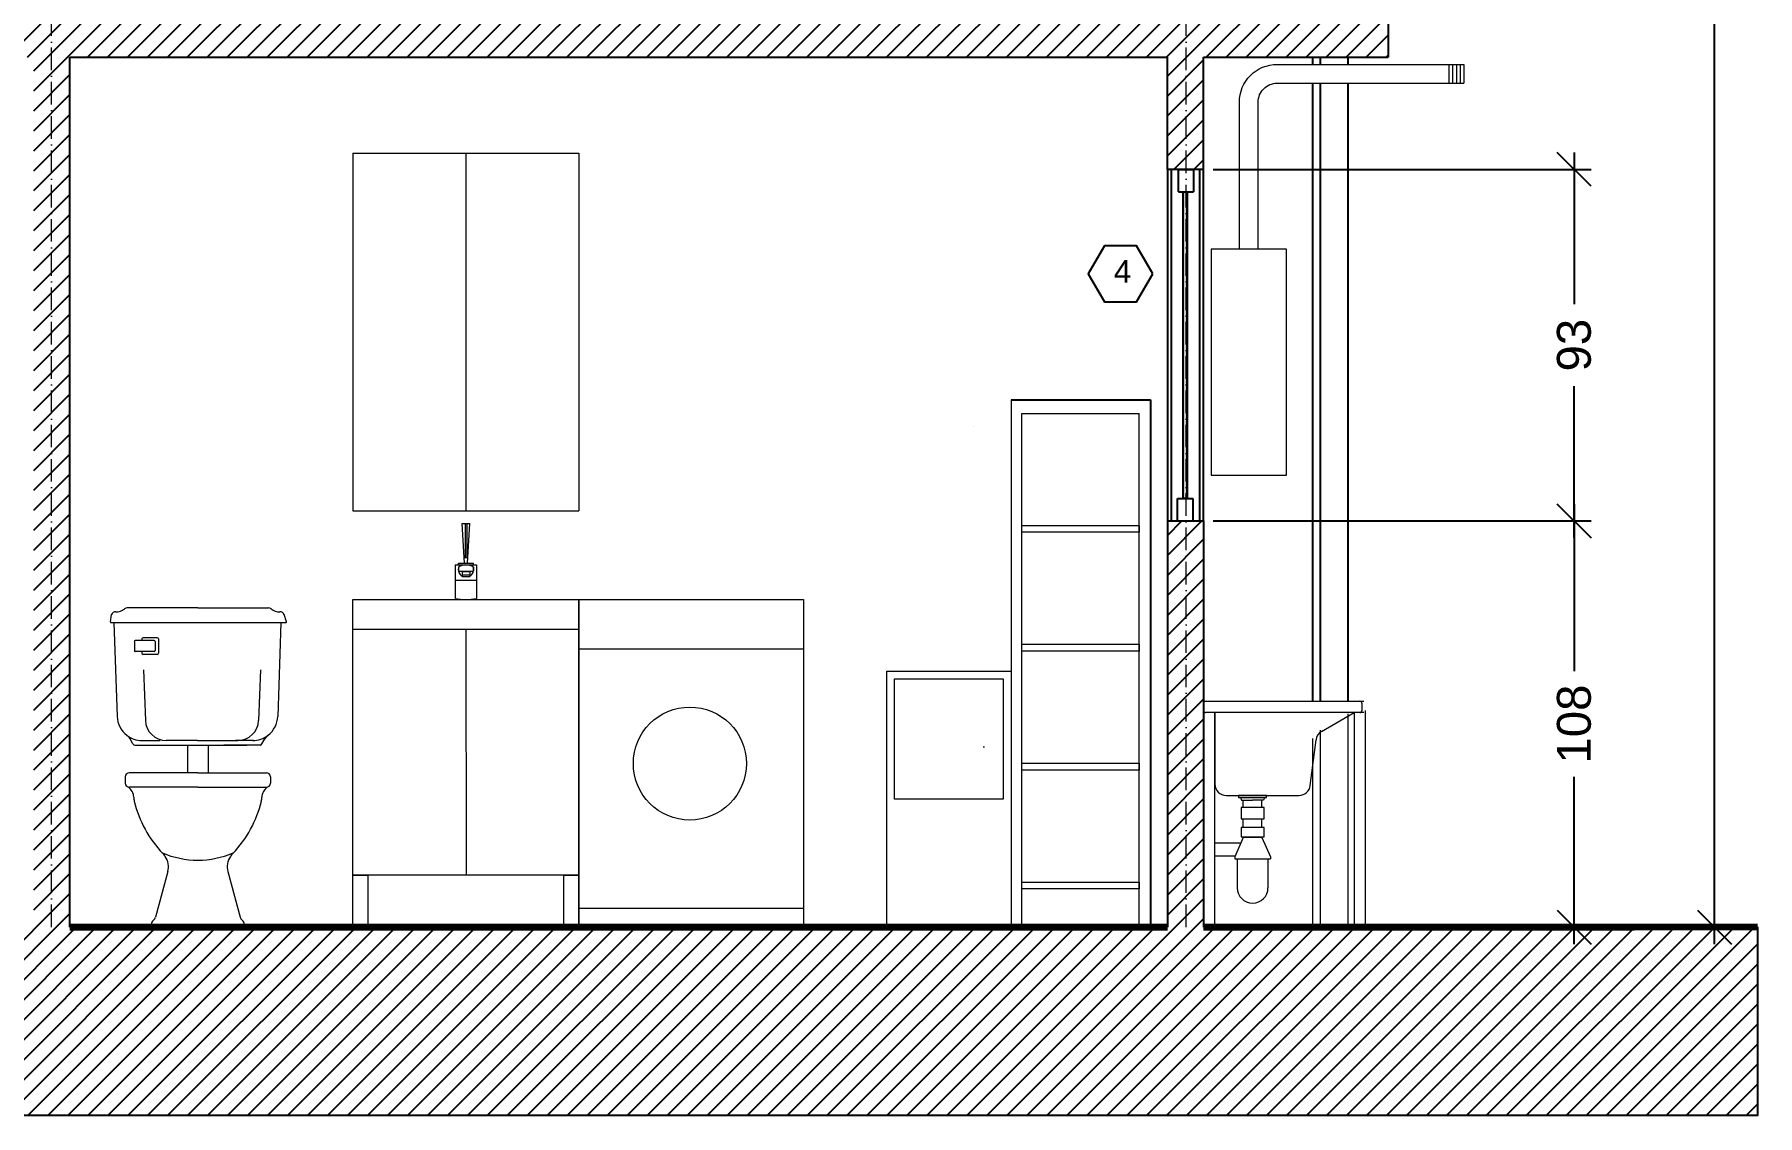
# Model space of a CAD drawing. Header units: millimetres. Extents: x 2830 to 9066, y 9741 to 14619.
# Drawn here: x 3439.4 to 3896.7, y 11721.4 to 12008.4 of the extents above; entities that cross this region are included whole.
import ezdxf

# ---------------------------------------------------------------- set-up
doc = ezdxf.new("R2010")
doc.units = ezdxf.units.MM
doc.header["$MEASUREMENT"] = 0
doc.linetypes.add('ACAD_ISO10W100', pattern=[18, 12, -3, 0, -3])
doc.layers.get('DEFPOINTS').update_dxf_attribs({"color": 210})
doc.layers.add('ARREDI', color=8, linetype='Continuous', lineweight=18)
doc.layers.add('CAMPITURE', color=7, linetype='Continuous', lineweight=25)
for name, color, linetype in [('INFISSI', 4, 'Continuous'), ('NUMERAZIONE', 30, 'Continuous'), ('quote nuove', 2, 'Continuous'), ('STRUTTURA', 1, 'Continuous')]:
    doc.layers.add(name, color=color, linetype=linetype)
doc.layers.get('0').off()
doc.styles.add('ARIAL', font='Arial.ttf')
doc.styles.get("Standard").update_dxf_attribs({"font": 'Arial.ttf'})
doc.dimstyles.new('TICK_36', dxfattribs={"dimtxt": 3.6, "dimasz": 3.6, "dimexe": 1.8, "dimexo": 1.2, "dimgap": 1.8, "dimtad": 0, "dimdec": 0, "dimzin": 0, "dimdsep": 46, "dimtxsty": 'ARIAL', "dimblk": 'OBLIQUE', "dimcen": 1.8, "dimdle": 1.8, "dimclrd": 256, "dimclrt": 256, "dimadec": 0, "dimazin": 0, "dimtfac": 1, "dimtdec": 0, "dimtmove": 1, "dimatfit": 3, "dimldrblk": 'OPEN90', "dimfxl": 1, "dimtfill": 1, "dimtolj": 1, "dimtzin": 0, "dimarcsym": 0})

# ---------------------------------------------------------------- blocks, each defined once
blk = doc.blocks.new('_Oblique')
at = {"color": 0, "linetype": 'ByBlock', "lineweight": -2}
blk.add_line((-0.5, -0.5), (0.5, 0.5), dxfattribs=at)
blk = doc.blocks.new('*D138')
at = {"layer": 'DEFPOINTS', "color": 0, "transparency": 16777216}
for p in [(3780.5, 12391.05), (3820.6, 11771.35), (3885.27, 11771.35)]:
    blk.add_point(p, dxfattribs=at)
at = {"layer": 'quote nuove', "lineweight": -2, "transparency": 16777216}
for p, q in [((3885.27, 12395.55), (3885.27, 12095.71)), ((3885.27, 11766.85), (3885.27, 12066.69))]:
    blk.add_line(p, q, dxfattribs=at)
at = {"layer": 'quote nuove', "color": 0, "lineweight": -2, "transparency": 16777216}
for p, q in [((3783.5, 12391.05), (3889.77, 12391.05)), ((3823.6, 11771.35), (3889.77, 11771.35))]:
    blk.add_line(p, q, dxfattribs=at)
at = {"layer": 'quote nuove', "lineweight": -2, "transparency": 16777216, "xscale": 9, "yscale": 9, "zscale": 9}
for p, rotation in [((3885.27, 12391.05), 90), ((3885.27, 11771.35), 270)]:
    blk.add_blockref('_Oblique', p, dxfattribs=dict(at, rotation=rotation))
at = {"layer": 'quote nuove', "transparency": 16777216, "insert": (3885.27, 12081.2), "char_height": 9, "attachment_point": 5, "rotation": 90, "style": 'ARIAL', "bg_fill": 3, "box_fill_scale": 1.25, "bg_fill_color": 256, "bg_fill_true_color": 13158600, "bg_fill_transparency": 0}
blk.add_mtext('\\A1;620', dxfattribs=at)
blk = doc.blocks.new('_Open90')
at = {"color": 0, "linetype": 'ByBlock', "lineweight": -2}
for p, q in [((0, 0), (-1, 0)), ((-0.5, 0.5), (0, 0)), ((0, 0), (-0.5, -0.5))]:
    blk.add_line(p, q, dxfattribs=at)
blk = doc.blocks.new('*D139')
at = {"layer": 'DEFPOINTS', "color": 0, "transparency": 16777216}
for p in [(3749.26, 11879.2), (3749.69, 11771.35), (3848.03, 11771.35)]:
    blk.add_point(p, dxfattribs=at)
at = {"layer": 'quote nuove', "lineweight": -2, "transparency": 16777216}
for p, q in [((3848.03, 11883.7), (3848.03, 11839.29)), ((3848.03, 11766.85), (3848.03, 11811.26))]:
    blk.add_line(p, q, dxfattribs=at)
at = {"layer": 'quote nuove', "color": 0, "lineweight": -2, "transparency": 16777216}
for p, q in [((3752.26, 11879.2), (3852.53, 11879.2)), ((3752.69, 11771.35), (3852.53, 11771.35))]:
    blk.add_line(p, q, dxfattribs=at)
at = {"layer": 'quote nuove', "lineweight": -2, "transparency": 16777216, "xscale": 9, "yscale": 9, "zscale": 9}
for p, rotation in [((3848.03, 11879.2), 90), ((3848.03, 11771.35), 270)]:
    blk.add_blockref('_Oblique', p, dxfattribs=dict(at, rotation=rotation))
at = {"layer": 'quote nuove', "transparency": 16777216, "insert": (3848.03, 11825.28), "char_height": 9, "attachment_point": 5, "rotation": 90, "style": 'ARIAL', "bg_fill": 3, "box_fill_scale": 1.25, "bg_fill_color": 256, "bg_fill_true_color": 13158600, "bg_fill_transparency": 0}
blk.add_mtext('\\A1;108', dxfattribs=at)
blk = doc.blocks.new('*D140')
at = {"layer": 'DEFPOINTS', "color": 0, "transparency": 16777216}
for p in [(3749.26, 11972.55), (3848.03, 11972.55), (3749.69, 11879.2)]:
    blk.add_point(p, dxfattribs=at)
at = {"layer": 'quote nuove', "lineweight": -2, "transparency": 16777216}
for p, q in [((3848.03, 11977.05), (3848.03, 11936.76)), ((3848.03, 11874.7), (3848.03, 11914.99))]:
    blk.add_line(p, q, dxfattribs=at)
at = {"layer": 'quote nuove', "color": 0, "lineweight": -2, "transparency": 16777216}
for p, q in [((3752.26, 11972.55), (3852.53, 11972.55)), ((3752.69, 11879.2), (3852.53, 11879.2))]:
    blk.add_line(p, q, dxfattribs=at)
at = {"layer": 'quote nuove', "lineweight": -2, "transparency": 16777216, "xscale": 9, "yscale": 9, "zscale": 9}
for p, rotation in [((3848.03, 11972.55), 90), ((3848.03, 11879.2), 270)]:
    blk.add_blockref('_Oblique', p, dxfattribs=dict(at, rotation=rotation))
at = {"layer": 'quote nuove', "transparency": 16777216, "insert": (3848.03, 11925.88), "char_height": 9, "attachment_point": 5, "rotation": 90, "style": 'ARIAL', "bg_fill": 3, "box_fill_scale": 1.25, "bg_fill_color": 256, "bg_fill_true_color": 13158600, "bg_fill_transparency": 0}
blk.add_mtext('\\A1;93', dxfattribs=at)

msp = doc.modelspace()

# ---------------------------------------------------------------- hatches: boundary and pattern name
at = {"layer": 'CAMPITURE'}
h = msp.add_hatch(dxfattribs=at)
h.set_pattern_fill('ANSI31', color=256, scale=30)
h.paths.add_polyline_path([(3896.72, 11771.35), (3749.69, 11771.35), (3749.69, 11879.2), (3740.08, 11879.2), (3740.08, 11771.35), (3448.78, 11771.35), (3448.78, 12002.35), (3740.08, 12002.35), (3740.08, 11972.55), (3742.99, 11972.55), (3742.99, 11972.55), (3745.09, 11972.55), (3745.09, 12113.92), (3740.19, 12113.92), (3740.19, 12020.85), (3386.31, 12020.85), (3386.31, 12002.35), (3439.18, 12002.35), (3439.18, 11771.35), (3381.56, 11771.35), (3057.39, 11771.35), (3057.39, 11971.98), (3057.39, 12002.35), (3381.56, 12002.35), (3386.31, 12002.35), (3386.31, 12020.85), (3344.2, 12020.85), (3344.2, 12320.76), (3335.41, 12320.76), (3335.41, 12020.85), (3255.41, 12020.85), (3255.41, 12320.76), (3246.62, 12320.76), (3246.62, 12020.85), (3057.29, 12020.85), (3057.29, 12113.75), (3047.79, 12113.75), (3047.79, 11971.98), (3047.79, 11771.35), (2831.04, 11771.35), (2831.04, 11721.35), (3896.72, 11721.35)])
h.paths.add_polyline_path([(3251.01, 12337.36), (3052.75, 12337.36), (3052.75, 12233.75), (3057.29, 12233.75), (3057.29, 12320.76), (3246.62, 12320.76), (3251.01, 12320.76)])
h.paths.add_polyline_path([(3798.68, 12014.35), (3749.76, 12019.25), (3749.73, 12113.92), (3745.09, 12113.92), (3745.09, 11972.55), (3745.49, 11972.55), (3746.99, 11972.55), (3749.69, 11972.55), (3749.69, 12002.35), (3798.68, 12002.35)], flags=17)
at = {"layer": 'INFISSI'}
h = msp.add_hatch(color=4, dxfattribs=at)
h.dxf.hatch_style = 1
h.paths.add_polyline_path([(3745.29, 11966.55), (3744.29, 11966.55), (3744.29, 11885.2), (3745.29, 11885.2)])

# ---------------------------------------------------------------- linework, layer by layer
at = {"layer": 'ARREDI'}
for p, q in [((3814.78, 12000.41), (3814.78, 11995.41)), ((3815.78, 12000.41), (3815.78, 11995.41)), ((3816.78, 12000.41), (3816.78, 11995.41)), ((3817.78, 12000.41), (3817.78, 11995.41)), ((3818.78, 12000.41), (3818.78, 11995.41)), ((3523.89, 11976.86), (3583.89, 11976.86)), ((3523.89, 11976.86), (3523.89, 11881.86)), ((3553.89, 11976.86), (3553.89, 11881.86)), ((3583.89, 11976.86), (3583.89, 11881.86)), ((3698.58, 11911.35), (3698.58, 11771.68)), ((3701.44, 11771.35), (3701.44, 11907.76)), ((3701.44, 11907.76), (3732.59, 11907.76)), ((3732.59, 11771.35), (3732.59, 11907.76)), ((3688.53, 11904.34), (3688.53, 11904.34)), ((3523.89, 11881.86), (3583.89, 11881.86)), ((3553.47, 11868.02), (3552.89, 11878.52)), ((3552.89, 11878.52), (3554.89, 11878.52)), ((3553.69, 11878.52), (3553.69, 11869.52)), ((3554.09, 11878.52), (3554.09, 11869.52)), ((3554.3, 11868.02), (3554.89, 11878.52)), ((3740.08, 11880.9), (3740.08, 11879.2)), ((3553.39, 11869.52), (3554.39, 11869.52)), ((3551.08, 11867.52), (3551.08, 11858.62)), ((3551.08, 11867.52), (3556.69, 11867.52)), ((3551.89, 11868.02), (3555.89, 11868.02)), ((3551.89, 11868.02), (3555.89, 11868.02)), ((3551.89, 11867.52), (3551.89, 11868.02)), ((3551.89, 11866.92), (3551.89, 11865.89)), ((3551.89, 11865.89), (3555.89, 11865.89)), ((3552.89, 11865.89), (3552.89, 11864.49)), ((3552.89, 11865.76), (3554.89, 11865.76)), ((3552.89, 11864.89), (3554.89, 11864.89)), ((3552.89, 11864.49), (3554.89, 11864.49)), ((3554.89, 11865.89), (3554.89, 11864.49)), ((3555.89, 11867.52), (3555.89, 11868.02)), ((3555.89, 11866.92), (3555.89, 11865.89)), ((3556.69, 11867.52), (3556.69, 11858.62)), ((3551.08, 11863.5), (3556.69, 11863.5)), ((3482.73, 11856.1), (3463.96, 11856.1)), ((3482.73, 11856.1), (3501.5, 11856.1)), ((3523.89, 11858.35), (3583.89, 11858.35)), ((3523.89, 11771.35), (3523.89, 11858.35)), ((3583.89, 11771.35), (3583.89, 11858.35)), ((3583.89, 11858.35), (3643.5, 11858.35)), ((3583.89, 11858.35), (3583.89, 11771.35)), ((3643.5, 11858.35), (3643.5, 11771.35)), ((3459.57, 11852.39), (3459.86, 11854.34)), ((3459.67, 11852.24), (3506.13, 11852.24)), ((3460.46, 11852.24), (3505.34, 11852.24)), ((3460.46, 11852.24), (3461.31, 11827.32)), ((3504.78, 11852.24), (3503.94, 11827.32)), ((3506.23, 11852.39), (3505.61, 11854.34)), ((3553.89, 11850.46), (3553.96, 11785.17)), ((3465.88, 11847.21), (3465.88, 11844.78)), ((3471.18, 11847.43), (3466.1, 11847.43)), ((3467.87, 11847.87), (3467.87, 11847.43)), ((3471.95, 11848.2), (3468.2, 11848.2)), ((3471.4, 11847.21), (3471.4, 11844.78)), ((3472.28, 11847.87), (3472.28, 11844.12)), ((3471.18, 11844.56), (3466.1, 11844.56)), ((3467.87, 11844.56), (3467.87, 11844.12)), ((3471.95, 11843.79), (3468.2, 11843.79)), ((3583.89, 11845.22), (3643.5, 11845.22)), ((3468.29, 11839.67), (3468.81, 11826.23)), ((3499.38, 11839.67), (3498.86, 11826.23)), ((3665.58, 11839.35), (3698.58, 11839.35)), ((3665.58, 11771.35), (3665.58, 11839.35)), ((3698.58, 11839.35), (3698.58, 11771.35)), ((3749.69, 11831.35), (3792.19, 11831.35)), ((3749.69, 11828.85), (3749.69, 11831.35)), ((3792.19, 11828.35), (3750.19, 11828.35)), ((3752.69, 11828.35), (3752.69, 11809.35)), ((3752.69, 11771.35), (3752.69, 11828.35)), ((3781.01, 11823.35), (3789.69, 11828.35)), ((3789.69, 11828.35), (3789.69, 11771.35)), ((3791.69, 11830.85), (3791.69, 11828.85)), ((3792.69, 11771.35), (3792.69, 11828.85)), ((3465.5, 11819.99), (3464.74, 11821.32)), ((3465.98, 11819.72), (3475.58, 11819.72)), ((3467.92, 11820.93), (3472.7, 11820.93)), ((3482.62, 11820.93), (3474.32, 11820.93)), ((3475.58, 11819.72), (3495.71, 11819.72)), ((3479.98, 11819.72), (3479.98, 11812.37)), ((3482.62, 11820.93), (3493.36, 11820.93)), ((3485.49, 11819.72), (3485.49, 11812.37)), ((3499.27, 11819.72), (3489.67, 11819.72)), ((3497.55, 11820.93), (3492.76, 11820.93)), ((3499.74, 11819.99), (3500.5, 11821.32)), ((3778.01, 11808.98), (3779.53, 11821.12)), ((3778.59, 11821.44), (3778.59, 11771.35)), ((3463.44, 11811.26), (3463.44, 11809.61)), ((3482.73, 11812.37), (3464.54, 11812.37)), ((3482.73, 11812.37), (3500.92, 11812.37)), ((3502.03, 11811.26), (3502.03, 11809.61)), ((3482.73, 11808.51), (3464.54, 11808.51)), ((3482.73, 11808.51), (3500.92, 11808.51)), ((3755.69, 11806.35), (3775.04, 11806.35)), ((3760.19, 11803.13), (3760.19, 11805.09)), ((3765.19, 11803.13), (3765.19, 11805.09)), ((3760.19, 11797.78), (3760.19, 11800.09)), ((3765.19, 11797.78), (3765.19, 11800.09)), ((3760.19, 11795.17), (3760.19, 11795.35)), ((3765.19, 11795.17), (3760.19, 11795.17)), ((3765.19, 11795.17), (3765.19, 11795.35)), ((3759.52, 11793.65), (3752.69, 11793.65)), ((3474.75, 11786.11), (3471.53, 11774.05)), ((3490.71, 11786.11), (3493.93, 11774.05)), ((3758.01, 11790.17), (3752.69, 11790.17)), ((3758.59, 11789.54), (3758.59, 11781.83)), ((3766.78, 11789.54), (3766.78, 11781.83)), ((3583.96, 11785.17), (3523.96, 11785.17)), ((3643.5, 11776.35), (3583.89, 11776.35)), ((3470.33, 11772.11), (3470.33, 11771.35)), ((3495.14, 11772.11), (3495.14, 11771.35))]:
    msp.add_line(p, q, dxfattribs=at)
at = {"layer": 'ARREDI', "lineweight": -2}
for p, q in [((3698.58, 11911.35), (3735.59, 11911.35)), ((3735.59, 11911.35), (3735.59, 11771.35))]:
    msp.add_line(p, q, dxfattribs=at)
at = {"layer": 'ARREDI', "color": 8}
msp.add_line((3523.89, 11850.46), (3583.89, 11850.46), dxfattribs=at)
at = {"layer": 'ARREDI'}
for points in [[(3759.19, 11951.35), (3759.19, 11990.41, -0.414214), (3769.19, 12000.41), (3818.78, 12000.41)], [(3764.19, 11951.35), (3764.19, 11990.41, -0.414214), (3769.19, 11995.41), (3818.78, 11995.41)]]:
    msp.add_lwpolyline(points, format="xyb", dxfattribs=at)
for points in [[(3771.69, 11951.35), (3751.69, 11951.35), (3751.69, 11891.35), (3771.69, 11891.35), (3771.69, 11951.35)], [(3788.09, 11771.35), (3788.09, 11828.01)], [(3780.59, 11823.68), (3780.59, 11771.35)], [(3691.57, 11819.18), (3691.17, 11819.18)], [(3759.49, 11805.78), (3759.78, 11805.09), (3762.69, 11805.09)], [(3765.88, 11805.78), (3765.59, 11805.09), (3762.69, 11805.09)], [(3760.19, 11795.17), (3757.95, 11790.02), (3757.95, 11789.54), (3757.95, 11789.54)], [(3765.19, 11795.17), (3767.43, 11790.02), (3767.43, 11789.54), (3767.43, 11789.54)], [(3757.95, 11789.54), (3767.43, 11789.54)]]:
    msp.add_lwpolyline(points, dxfattribs=at)
for points in [[(3701.44, 11878.03), (3732.59, 11878.03), (3732.59, 11876.2), (3701.44, 11876.2)], [(3701.44, 11846.47), (3732.59, 11846.47), (3732.59, 11844.63), (3701.44, 11844.63)], [(3667.65, 11837.28), (3696.5, 11837.28), (3696.5, 11805.33), (3667.65, 11805.33)], [(3701.44, 11814.91), (3732.59, 11814.91), (3732.59, 11813.07), (3701.44, 11813.07)], [(3766.43, 11806.35), (3758.95, 11806.35), (3758.95, 11805.78), (3766.43, 11805.78)], [(3765.74, 11803.13), (3759.63, 11803.13), (3759.63, 11800.09), (3765.74, 11800.09)], [(3765.74, 11797.78), (3759.63, 11797.78), (3759.63, 11795.35), (3765.74, 11795.35)], [(3523.89, 11785.17), (3527.86, 11785.17), (3527.86, 11771.35), (3523.89, 11771.35)], [(3579.91, 11785.17), (3583.89, 11785.17), (3583.89, 11771.35), (3579.91, 11771.35)], [(3701.44, 11783.35), (3732.59, 11783.35), (3732.59, 11781.51), (3701.44, 11781.51)]]:
    msp.add_lwpolyline(points, close=True, dxfattribs=at)
msp.add_circle((3613.33, 11814.8), 15, dxfattribs=at)
for centre, radius, start, end in [((3554.09, 11866.41), 2.27, 166.7665, 237.8411), ((3553.89, 11863.86), 3.66, 56.8798, 123.1202), ((3553.68, 11866.41), 2.27, 302.1589, 13.2335), ((3460.9, 11853.98), 1.1, 86.8518, 161.0754), ((3461.14, 11858.39), 3.31, 266.8518, 309.7623), ((3463.96, 11855), 1.1, 90, 129.7623), ((3501.5, 11855), 1.1, 50.2377, 90), ((3504.32, 11858.39), 3.31, 230.2377, 273.1482), ((3504.56, 11853.98), 1.1, 18.9246, 93.1482), ((3553.89, 11873.34), 14.99, 259.2053, 280.7947), ((3459.67, 11852.35), 0.11, 161.0754, 270), ((3506.13, 11852.35), 0.11, 270, 18.9246), ((3466.1, 11847.21), 0.221, 90, 180), ((3468.2, 11847.87), 0.331, 90, 180), ((3471.18, 11847.21), 0.221, 0, 90), ((3471.95, 11847.87), 0.331, 0, 90), ((3466.1, 11844.78), 0.221, 180, 270), ((3468.2, 11844.12), 0.331, 180, 270), ((3471.18, 11844.78), 0.221, 270, 0), ((3471.95, 11844.12), 0.331, 270, 0), ((3467.92, 11827.54), 6.62, 181.9415, 232.4535), ((3497.33, 11827.54), 6.62, 307.5465, 358.0585), ((3750.19, 11828.85), 0.5, 180, 270), ((3791.19, 11830.85), 0.5, 0, 90), ((3791.19, 11828.85), 0.5, 270, 0), ((3474.32, 11826.44), 5.51, 182.2026, 270), ((3493.36, 11826.44), 5.51, 270, 357.7974), ((3782.51, 11820.75), 3, 119.9588, 172.8877), ((3461.87, 11819.68), 3.31, 29.7906, 52.4535), ((3467.92, 11827.54), 6.62, 232.4535, 270), ((3465.98, 11820.27), 0.551, 209.7906, 270), ((3497.33, 11827.54), 6.62, 270, 307.5465), ((3499.27, 11820.27), 0.551, 270, 330.2094), ((3503.37, 11819.68), 3.31, 127.5465, 150.2094), ((3464.54, 11811.26), 1.1, 90, 180), ((3464.54, 11809.61), 1.1, 180, 270), ((3500.92, 11811.26), 1.1, 0, 90), ((3500.92, 11809.61), 1.1, 270, 0), ((3755.69, 11809.35), 3, 180, 270), ((3775.04, 11809.35), 3, 270, 352.8877), ((3462.23, 11805.69), 3.51, 2.5434, 53.5374), ((3471.24, 11806.09), 5.51, 182.5434, 193.1822), ((3494.87, 11811.62), 29.78, 193.1822, 224.0512), ((3470.6, 11811.62), 29.78, 315.9488, 346.8178), ((3494.22, 11806.09), 5.51, 346.8178, 357.4566), ((3503.23, 11805.69), 3.51, 126.4626, 177.4566), ((3482.73, 11813.26), 24.1, 247.0087, 292.9913), ((3469.5, 11787.08), 5.51, 33.6289, 44.0512), ((3495.96, 11787.08), 5.51, 135.9488, 146.3711), ((3469.96, 11787.39), 4.96, 345.0523, 33.6289), ((3495.5, 11787.39), 4.96, 146.3711, 194.9477), ((3762.69, 11781.83), 4.09, 180, 0), ((3472.05, 11771.81), 1.75, 128.395, 170.0343), ((3469.94, 11774.48), 1.65, 308.395, 345.0523), ((3495.53, 11774.48), 1.65, 194.9477, 231.605), ((3493.42, 11771.81), 1.75, 9.9657, 51.605)]:
    msp.add_arc(centre, radius, start, end, dxfattribs=at)
msp.add_solid([(3554.09, 11869.52), (3554.09, 11878.52), (3553.69, 11869.52), (3553.69, 11878.52)], dxfattribs=at)
at = {"layer": 'INFISSI'}
for p, q in [((3740.08, 11972.55), (3740.08, 11879.2)), ((3741.08, 11972.55), (3741.08, 11879.2)), ((3742.99, 11966.55), (3742.99, 11972.55)), ((3746.99, 11972.55), (3746.99, 11966.55)), ((3748.59, 11972.55), (3748.59, 11879.2)), ((3742.99, 11966.55), (3746.99, 11966.55)), ((3744.29, 11885.2), (3744.29, 11966.55)), ((3745.29, 11885.2), (3745.29, 11966.55)), ((3742.79, 11885.2), (3746.79, 11885.2)), ((3742.79, 11879.2), (3742.79, 11885.2)), ((3746.79, 11885.2), (3746.79, 11879.2))]:
    msp.add_line(p, q, dxfattribs=at)
msp.add_lwpolyline([(3749.69, 11879.2), (3749.69, 11972.55)], dxfattribs=at)
msp.add_lwpolyline([(3744.29, 11966.55), (3745.29, 11966.55), (3745.29, 11885.2), (3744.29, 11885.2)], close=True, dxfattribs=at)
at = {"layer": 'NUMERAZIONE'}
msp.add_lwpolyline([(3736.18, 11944.81), (3731.9, 11952.22), (3723.35, 11952.22), (3719.08, 11944.81), (3723.35, 11937.41), (3731.9, 11937.41)], close=True, dxfattribs=at)
at = {"layer": 'quote nuove', "color": 253, "linetype": 'ACAD_ISO10W100', "lineweight": 0, "ltscale": 0.5, "transparency": 33554687}
for p, q in [((3443.93, 11771.35), (3443.93, 12591.05)), ((3745.09, 11771.35), (3745.09, 12591.05))]:
    msp.add_line(p, q, dxfattribs=at)
at = {"layer": 'STRUTTURA'}
for p, q in [((3798.68, 12015.36), (3798.68, 12002.35)), ((3740.08, 11972.55), (3740.08, 12002.35)), ((3749.69, 12002.35), (3798.68, 12002.35)), ((3749.69, 11972.55), (3749.69, 12002.35)), ((3778.59, 12002.35), (3778.59, 12000.41)), ((3778.59, 11995.41), (3778.59, 11831.35)), ((3749.69, 11972.55), (3740.08, 11972.55)), ((3742.99, 11972.55), (3746.99, 11972.55)), ((3744.49, 11972.55), (3744.99, 11972.55)), ((3744.99, 11972.55), (3745.49, 11972.55)), ((3744.29, 11885.2), (3744.79, 11885.2)), ((3744.79, 11885.2), (3745.29, 11885.2)), ((3740.08, 11879.2), (3749.69, 11879.2)), ((3740.08, 11879.2), (3740.08, 11771.35)), ((3749.69, 11879.2), (3749.69, 11771.35)), ((3448.78, 11771.35), (3740.08, 11771.35)), ((3495.14, 11771.35), (3472.64, 11771.35)), ((3581.39, 11771.35), (3526.39, 11771.35)), ((3698.58, 11771.35), (3665.58, 11771.35)), ((3673.44, 11771.35), (3676.44, 11771.35)), ((3720.5, 11771.35), (3723.5, 11771.35)), ((3746.38, 11771.35), (3746.38, 11771.35)), ((3747.59, 11771.35), (3747.59, 11771.35))]:
    msp.add_line(p, q, dxfattribs=at)
at = {"layer": 'STRUTTURA', "lineweight": 100}
for p, q in [((3448.78, 11771.35), (3740.08, 11771.35)), ((3740.08, 11771.35), (3448.78, 11771.35)), ((3749.69, 11771.35), (3863.99, 11771.35))]:
    msp.add_line(p, q, dxfattribs=at)
at = {"layer": 'STRUTTURA'}
for points in [[(3448.78, 12002.35), (3740.08, 12002.35)], [(3448.78, 11771.35), (3448.78, 12002.35)], [(3780.59, 12002.35), (3780.59, 12000.41)], [(3788.09, 12000.41), (3788.09, 12002.35)], [(3780.59, 11995.41), (3780.59, 11831.35)], [(3788.09, 11831.35), (3788.09, 11995.41)], [(3749.69, 11771.35), (3896.72, 11771.35), (3896.72, 11721.35), (2831.04, 11721.35), (2831.04, 11771.35), (3047.79, 11771.35)], [(3448.78, 11771.35), (3740.08, 11771.35)], [(3448.78, 11771.35), (3449.94, 11771.35)], [(3735.59, 11771.35), (3735.59, 11771.35), (3740.08, 11771.35)]]:
    msp.add_lwpolyline(points, dxfattribs=at)

# ---------------------------------------------------------------- texts
at = {"layer": 'NUMERAZIONE', "ltscale": 0.1, "insert": (3725.85, 11948.46), "char_height": 6, "attachment_point": 1}
msp.add_mtext_dynamic_manual_height_columns('4', width=0.5819, gutter_width=12.5, heights=[0], dxfattribs=at)

# ---------------------------------------------------------------- next in the draw order: dimensions: what is measured, and where the dimension line sits
at = {"layer": 'quote nuove', "color": 253}
dim = msp.add_linear_dim(base=(3885.27, 11771.35), p1=(3780.5, 12391.05), p2=(3820.6, 11771.35), angle=90, dimstyle='TICK_36', override={"dimscale": 2.5}, dxfattribs=at)
dim.commit()
dim.dimension.update_dxf_attribs({"geometry": '*D138', "text_midpoint": (3885.27, 12081.2)})

# ---------------------------------------------------------------- next in the draw order: dimensions: what is measured, and where the dimension line sits
dim = msp.add_linear_dim(base=(3848.03, 11771.35), p1=(3749.26, 11879.2), p2=(3749.69, 11771.35), angle=90, dimstyle='TICK_36', override={"dimscale": 2.5}, dxfattribs=at)
dim.commit()
dim.dimension.update_dxf_attribs({"geometry": '*D139', "text_midpoint": (3848.03, 11825.28), "dimtype": 160})

# ---------------------------------------------------------------- next in the draw order: linework, layer by layer
at = {"layer": 'STRUTTURA', "lineweight": 100}
msp.add_line((3896.72, 11771.35), (3749.69, 11771.35), dxfattribs=at)

# ---------------------------------------------------------------- next in the draw order: dimensions: what is measured, and where the dimension line sits
at = {"layer": 'quote nuove', "color": 253}
dim = msp.add_linear_dim(base=(3848.03, 11972.55), p1=(3749.69, 11879.2), p2=(3749.26, 11972.55), angle=90, dimstyle='TICK_36', override={"dimscale": 2.5}, dxfattribs=at)
dim.commit()
dim.dimension.update_dxf_attribs({"geometry": '*D140', "text_midpoint": (3848.03, 11925.88)})

doc.saveas('drawing.dxf')
